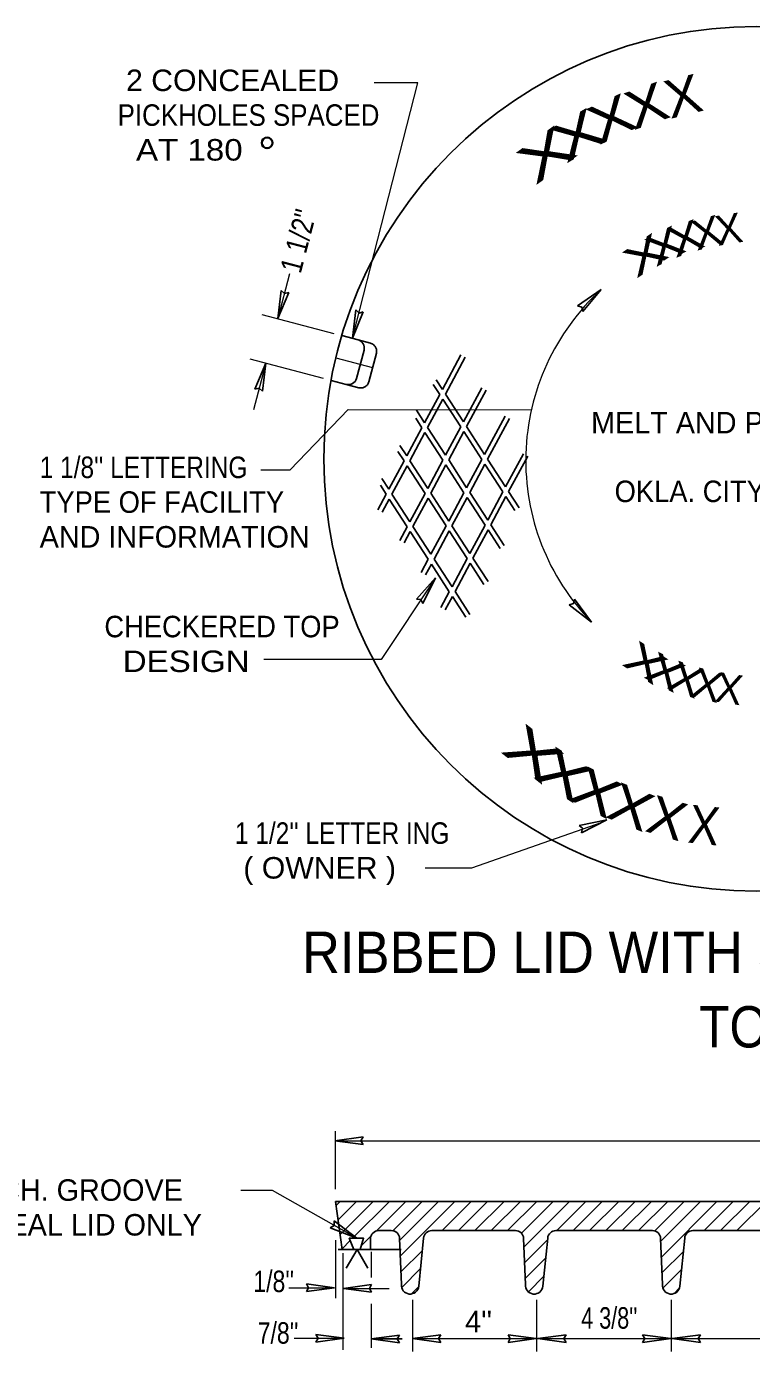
# Model space of a CAD drawing. Extents: x -3326 to 392, y -495 to 2248.
# Drawn here: x -1243 to -805, y 919 to 1719 of the extents above; entities that cross this region are included whole.
import ezdxf
from ezdxf.enums import TextEntityAlignment as Align

# ---------------------------------------------------------------- set-up
doc = ezdxf.new("R2010")
doc.units = 0
doc.header["$LTSCALE"] = 5.2
doc.linetypes.add('LONG_DASHED', pattern=[7.5, 6, -1.5])
doc.layers.add('1', color=7, linetype='Continuous', lineweight=25)
doc.layers.add('60', color=7, linetype='Continuous', lineweight=13)

msp = doc.modelspace()

# ---------------------------------------------------------------- linework, layer by layer
at = {"layer": '1', "lineweight": 13}
for p, q in [((-1084.432, 1569.863), (-1091.585, 1542.903)), ((-1101.25, 1545.468), (-1057.661, 1533.902)), ((-1108.382, 1518.59), (-1064.16, 1506.857)), ((-1098.717, 1516.026), (-1106.244, 1487.654)), ((-1056.436, 1519.193), (-1034.233, 1513.302)), ((-1056.566, 1016.693), (-1056.566, 1051.678)), ((-1056.956, 1046.009), (-536.641, 1046.009)), ((-1055.048, 998.081), (-1043.871, 1009.258)), ((-1053.865, 989.365), (-1033.971, 1009.258)), ((-1046.34, 986.99), (-1024.072, 1009.258)), ((-1032.043, 991.388), (-1014.173, 1009.258)), ((-1021.979, 991.552), (-1004.273, 1009.258)), ((-1017.88, 985.752), (-994.373, 1009.258)), ((-1017.501, 976.232), (-984.473, 1009.258)), ((-992.191, 991.642), (-974.574, 1009.258)), ((-982.292, 991.642), (-964.675, 1009.258)), ((-972.392, 991.642), (-954.775, 1009.258)), ((-962.493, 991.642), (-944.876, 1009.258)), ((-952.593, 991.642), (-934.976, 1009.258)), ((-944.298, 990.038), (-925.077, 1009.258)), ((-942.724, 981.712), (-915.178, 1009.258)), ((-922.894, 991.642), (-905.278, 1009.258)), ((-912.995, 991.642), (-895.378, 1009.258)), ((-903.096, 991.642), (-885.479, 1009.258)), ((-893.196, 991.642), (-875.579, 1009.258)), ((-883.297, 991.642), (-865.68, 1009.258)), ((-873.397, 991.642), (-855.78, 1009.258)), ((-863.745, 991.394), (-845.881, 1009.258)), ((-860.051, 985.189), (-835.982, 1009.258)), ((-859.672, 975.668), (-826.082, 1009.258)), ((-833.799, 991.642), (-816.183, 1009.258)), ((-823.899, 991.642), (-806.283, 1009.258)), ((-814, 991.642), (-796.383, 1009.258)), ((-1056.566, 985.809), (-1056.566, 950.824)), ((-1052.682, 980.648), (-1047.754, 985.576)), ((-942.345, 972.192), (-928.505, 986.031)), ((-1052.268, 977.992), (-1052.268, 919.552)), ((-1035.082, 978.773), (-1035.082, 963.333)), ((-1017.122, 966.711), (-1004.137, 979.696)), ((-859.293, 966.148), (-846.396, 979.045)), ((-941.966, 962.671), (-929.612, 975.025)), ((-1016.621, 957.313), (-1005.243, 968.689)), ((-940.055, 954.683), (-930.718, 964.019)), ((-858.687, 956.854), (-847.503, 968.039)), ((-1084.929, 957.078), (-1057.192, 957.078)), ((-1051.878, 956.688), (-1024.144, 956.688)), ((-1035.082, 947.306), (-1035.082, 920.724)), ((-1010.083, 949.847), (-1010.083, 918.575)), ((-935.086, 949.847), (-935.086, 918.575)), ((-853.838, 949.847), (-853.838, 918.575)), ((-1081.559, 926.588), (-1051.457, 926.588)), ((-1010.083, 926.393), (-580.961, 926.393))]:
    msp.add_line(p, q, dxfattribs=at)
at = {"layer": '1'}
for p, q in [((-1091.576, 1542.904), (-1089.471, 1559.965)), ((-1091.576, 1542.904), (-1084.947, 1558.765)), ((-896.157, 1560.398), (-910.303, 1550.633)), ((-896.157, 1560.398), (-907.145, 1547.179)), ((-1046.322, 1531.037), (-1044.376, 1548.117)), ((-1046.322, 1531.037), (-1039.842, 1546.958)), ((-1042.966, 1530.004), (-1052.828, 1532.62)), ((-1043.983, 1506.677), (-1039.416, 1523.888)), ((-1098.726, 1516.025), (-1105.354, 1500.164)), ((-1098.726, 1516.025), (-1100.831, 1498.964)), ((-992.041, 1500.12), (-980.88, 1520.948)), ((-990.178, 1497.245), (-978.236, 1519.532)), ((-992.041, 1500.12), (-995.802, 1505.926)), ((-1050.098, 1503.126), (-1059.328, 1505.575)), ((-993.659, 1497.101), (-997.55, 1503.107)), ((-979.313, 1480.471), (-968.265, 1501.088)), ((-977.451, 1477.596), (-965.621, 1499.671)), ((-1002.829, 1479.988), (-993.659, 1497.101)), ((-1000.967, 1477.114), (-991.798, 1494.226)), ((-980.931, 1477.452), (-991.798, 1494.226)), ((-979.313, 1480.471), (-990.178, 1497.245)), ((-1004.448, 1476.968), (-1008.127, 1482.648)), ((-1002.829, 1479.988), (-1007.758, 1487.595)), ((-966.585, 1460.823), (-954.169, 1483.993)), ((-964.723, 1457.949), (-951.525, 1482.576)), ((-1013.618, 1459.857), (-1004.448, 1476.968)), ((-1011.755, 1456.982), (-1002.585, 1474.093)), ((-991.719, 1457.319), (-1002.585, 1474.093)), ((-990.101, 1460.34), (-1000.967, 1477.114)), ((-990.101, 1460.34), (-980.931, 1477.452)), ((-988.238, 1457.465), (-979.069, 1474.576)), ((-968.203, 1457.803), (-979.069, 1474.576)), ((-966.585, 1460.823), (-977.451, 1477.596)), ((-1013.618, 1459.857), (-1017.754, 1466.243)), ((-1015.236, 1456.837), (-1018.93, 1462.54)), ((-977.373, 1440.692), (-968.203, 1457.803)), ((-953.857, 1441.175), (-964.723, 1457.949)), ((-953.857, 1441.175), (-943.106, 1461.238)), ((-951.994, 1438.301), (-940.462, 1459.821)), ((-1024.406, 1439.724), (-1015.236, 1456.837)), ((-1022.543, 1436.85), (-1013.373, 1453.962)), ((-1002.508, 1437.188), (-1013.373, 1453.962)), ((-1000.889, 1440.208), (-1011.755, 1456.982)), ((-1000.889, 1440.208), (-991.719, 1457.319)), ((-999.027, 1437.332), (-989.857, 1454.445)), ((-978.991, 1437.672), (-989.857, 1454.445)), ((-977.373, 1440.692), (-988.238, 1457.465)), ((-975.511, 1437.816), (-966.341, 1454.928)), ((-955.475, 1438.156), (-966.341, 1454.928)), ((-1026.024, 1436.705), (-1029.543, 1442.138)), ((-1024.406, 1439.724), (-1028.66, 1446.293)), ((-1031.029, 1427.366), (-1026.024, 1436.705)), ((-1028.385, 1425.949), (-1024.162, 1433.829)), ((-1013.296, 1417.056), (-1024.162, 1433.829)), ((-1011.678, 1420.076), (-1022.543, 1436.85)), ((-1011.678, 1420.076), (-1002.508, 1437.188)), ((-1009.815, 1417.201), (-1000.646, 1434.312)), ((-989.78, 1417.54), (-1000.646, 1434.312)), ((-988.161, 1420.56), (-999.027, 1437.332)), ((-988.161, 1420.56), (-978.991, 1437.672)), ((-986.298, 1417.684), (-977.128, 1434.797)), ((-966.263, 1418.023), (-977.128, 1434.797)), ((-964.645, 1421.043), (-975.511, 1437.816)), ((-964.645, 1421.043), (-955.475, 1438.156)), ((-962.783, 1418.168), (-953.613, 1435.281)), ((-948.162, 1426.866), (-953.613, 1435.281)), ((-945.643, 1428.497), (-951.994, 1438.301)), ((-975.433, 1400.912), (-986.298, 1417.684)), ((-975.433, 1400.912), (-966.263, 1418.023)), ((-954.68, 1405.661), (-962.783, 1418.168)), ((-1017.703, 1408.831), (-1013.296, 1417.056)), ((-1015.059, 1407.414), (-1011.433, 1414.181)), ((-1000.568, 1397.408), (-1011.433, 1414.181)), ((-998.949, 1400.428), (-1009.815, 1417.201)), ((-998.949, 1400.428), (-989.78, 1417.54)), ((-997.087, 1397.553), (-987.917, 1414.664)), ((-977.052, 1397.892), (-987.917, 1414.664)), ((-973.571, 1398.036), (-964.401, 1415.148)), ((-957.198, 1404.03), (-964.401, 1415.148)), ((-1004.806, 1389.499), (-1000.568, 1397.408)), ((-1002.162, 1388.082), (-998.705, 1394.533)), ((-987.84, 1377.76), (-998.705, 1394.533)), ((-986.222, 1380.78), (-997.087, 1397.553)), ((-986.222, 1380.78), (-977.052, 1397.892)), ((-984.359, 1377.905), (-975.189, 1395.017)), ((-966.936, 1382.275), (-975.189, 1395.017)), ((-964.418, 1383.906), (-973.571, 1398.036)), ((-996.284, 1386.235), (-1007.673, 1373.359)), ((-996.284, 1386.235), (-1003.778, 1370.765)), ((-992.902, 1368.314), (-987.84, 1377.76)), ((-975.437, 1364.131), (-984.359, 1377.905)), ((-990.258, 1366.898), (-985.978, 1374.884)), ((-977.955, 1362.5), (-985.978, 1374.884)), ((-901.924, 1359.418), (-915.486, 1369.981)), ((-901.924, 1359.418), (-912.135, 1373.247)), ((-892.582, 1240.005), (-909.424, 1236.563)), ((-892.582, 1240.005), (-907.872, 1232.148)), ((-1056.953, 1046.001), (-1039.923, 1048.341)), ((-1056.953, 1046.001), (-1039.923, 1043.661)), ((-1056.232, 1006.797), (-1053.77, 1009.258)), ((-807.495, 1009.019), (-807.495, 1009.665)), ((-1043.846, 987.022), (-1059.812, 993.39)), ((-1043.846, 987.022), (-1057.503, 997.46)), ((-1041.033, 982.398), (-1035.232, 988.199)), ((-1022.919, 991.642), (-1030.538, 991.642)), ((-1016.818, 959.105), (-1017.923, 986.842)), ((-1003.388, 987.141), (-1006.313, 958.049)), ((-947.924, 991.642), (-998.413, 991.642)), ((-941.823, 959.105), (-942.928, 986.842)), ((-928.393, 987.141), (-931.318, 958.049)), ((-865.113, 991.642), (-923.418, 991.642)), ((-859.012, 959.105), (-860.117, 986.842)), ((-845.582, 987.141), (-848.507, 958.049)), ((-751.25, 991.642), (-840.607, 991.642)), ((-1055.112, 980.289), (-1016.946, 980.289)), ((-1050.15, 968.847), (-1043.578, 980.289)), ((-1037.007, 968.847), (-1043.578, 980.289)), ((-1017.663, 980.289), (-1035.538, 980.289)), ((-1057.195, 957.087), (-1074.225, 959.427)), ((-1057.195, 957.087), (-1074.225, 954.747)), ((-1051.874, 956.679), (-1034.844, 959.019)), ((-1051.874, 956.679), (-1034.844, 954.339)), ((-1010.647, 953.387), (-1006.435, 957.599)), ((-851.951, 953.691), (-848.844, 956.798)), ((-1051.46, 926.597), (-1068.49, 928.937)), ((-1051.46, 926.597), (-1068.49, 924.257)), ((-1035.082, 926.198), (-1016.328, 926.198)), ((-1035.078, 926.189), (-1018.048, 928.529)), ((-1035.078, 926.189), (-1018.048, 923.849)), ((-1010.079, 926.384), (-993.049, 928.724)), ((-1010.079, 926.384), (-993.049, 924.044)), ((-935.283, 926.384), (-952.313, 928.724)), ((-935.283, 926.384), (-952.313, 924.044)), ((-934.301, 926.384), (-917.271, 928.724)), ((-934.301, 926.384), (-917.271, 924.044)), ((-854.036, 926.384), (-871.066, 928.724)), ((-854.036, 926.384), (-871.066, 924.044)), ((-853.053, 926.384), (-836.023, 928.724)), ((-853.053, 926.384), (-836.023, 924.044))]:
    msp.add_line(p, q, dxfattribs=at)
at = {"layer": '1', "linetype": 'LONG_DASHED'}
for p, q in [((-1035.499, 1528.023), (-1042.966, 1530.004)), ((-1036.517, 1504.694), (-1031.949, 1521.908)), ((-1042.633, 1501.144), (-1050.098, 1503.126))]:
    msp.add_line(p, q, dxfattribs=at)
at = {"layer": '1', "lineweight": 13}
for points in [[(-1046.332, 1531.036), (-1006.921, 1685.352), (-1033.322, 1685.352)], [(-1083.974, 1451.48), (-1048.95, 1487.873), (-938.261, 1487.767)], [(-996.275, 1386.233), (-1029.115, 1336.937), (-1099.87, 1336.937)], [(-895.667, 1238.348), (-974.455, 1210.646), (-1002.465, 1210.646)], [(-1043.847, 987.013), (-1094.773, 1015.905), (-1113.888, 1015.905)]]:
    msp.add_lwpolyline(points, dxfattribs=at)
at = {"layer": '1'}
for points in [[(-1089.471, 1559.965), (-1087.523, 1558.085), (-1084.947, 1558.765)], [(-1044.376, 1548.117), (-1042.412, 1546.255), (-1039.842, 1546.958)], [(-907.145, 1547.179), (-907.768, 1549.812), (-910.303, 1550.633)], [(-1100.831, 1498.964), (-1102.778, 1500.844), (-1105.354, 1500.164)], [(-1003.778, 1370.765), (-1005.015, 1373.172), (-1007.673, 1373.359)], [(-915.486, 1369.981), (-912.873, 1370.688), (-912.135, 1373.247)], [(-907.872, 1232.148), (-907.413, 1234.816), (-909.424, 1236.563)], [(-1039.923, 1048.341), (-1041.24, 1045.977), (-1039.923, 1043.661)], [(-1056.566, 1009.258), (-535.291, 1009.258), (-539.224, 980.289), (-546.367, 980.289), (-543.497, 986.99), (-552.206, 986.99), (-550.189, 980.289), (-556.318, 980.289), (-556.318, 986.642)], [(-1035.538, 986.642), (-1035.538, 980.289), (-1041.668, 980.289), (-1039.651, 986.99), (-1048.36, 986.99), (-1045.49, 980.289), (-1052.633, 980.289), (-1056.566, 1009.258)], [(-1059.812, 993.39), (-1057.5, 994.796), (-1057.503, 997.46)], [(-1035.538, 980.289), (-1041.668, 980.289), (-1045.49, 980.289), (-1052.633, 980.289)], [(-1033.403, 980.289), (-1039.533, 980.289), (-1043.355, 980.289), (-1050.498, 980.289)], [(-1074.225, 954.747), (-1072.908, 957.111), (-1074.225, 959.427)], [(-1034.844, 959.019), (-1036.162, 956.655), (-1034.844, 954.339)], [(-1068.49, 924.257), (-1067.173, 926.621), (-1068.49, 928.937)], [(-1018.048, 928.529), (-1019.366, 926.165), (-1018.048, 923.849)], [(-993.049, 928.724), (-994.367, 926.36), (-993.049, 924.044)], [(-952.313, 928.724), (-950.995, 926.36), (-952.313, 924.044)], [(-917.271, 928.724), (-918.588, 926.36), (-917.271, 924.044)], [(-871.066, 928.724), (-869.748, 926.36), (-871.066, 924.044)], [(-836.023, 928.724), (-837.34, 926.36), (-836.023, 924.044)]]:
    msp.add_lwpolyline(points, dxfattribs=at)
msp.add_circle((-802.36, 1458.132), 261.324, dxfattribs=at)
at = {"layer": '1', "lineweight": 35}
msp.add_circle((-1097.992, 1649.134), 3.222, dxfattribs=at)
at = {"layer": '1', "lineweight": 13}
msp.add_arc((-801.694, 1457.103), 139.966, 132.44114, 224.26477, dxfattribs=at)
at = {"layer": '1'}
for centre, radius, start, end in [((-1044.248, 1525.171), 5, 345.14341, 75.13702), ((-1048.816, 1507.959), 5, 255.13695, 345.143), ((-1030.538, 986.642), 5, 90, 180), ((-1022.919, 986.642), 5, 2.29061, 90), ((-998.413, 986.642), 5, 90, 174.26891), ((-947.924, 986.642), 5, 2.29061, 90), ((-923.418, 986.642), 5, 90, 174.26891), ((-865.112, 986.642), 5, 2.29061, 90), ((-840.607, 986.642), 5, 90, 174.26891), ((-1011.566, 958.578), 5.279, 174.26511, 354.25611), ((-936.571, 958.578), 5.279, 174.26511, 354.25611), ((-853.759, 958.578), 5.279, 174.26511, 354.25611)]:
    msp.add_arc(centre, radius, start, end, dxfattribs=at)
at = {"layer": '1', "linetype": 'LONG_DASHED'}
for centre, start, end in [((-1036.782, 1523.19), 345.14434, 75.13225), ((-1041.35, 1505.977), 255.14249, 345.13758)]:
    msp.add_arc(centre, 5, start, end, dxfattribs=at)
at = {"layer": '60'}
msp.add_line((-1101.853, 1451.48), (-1083.974, 1451.48), dxfattribs=at)

# ---------------------------------------------------------------- texts
at = {"layer": '1'}
for s, height, width, p in [(' 2 CONCEALED', 13, 1.05, (-1188.334, 1680.416)), ('PICKHOLES SPACED', 13, 0.9, (-1188.334, 1659.416)), ('  AT 180', 13, 1.15, (-1188.334, 1638.416)), ("1 1/8'' LETTERING", 13, 0.85, (-1235.443, 1446.498)), ('OKLA. CITY, OK. 1981', 13, 0.95, (-887.928, 1431.983)), ('TYPE OF FACILITY', 13, 0.95, (-1235.443, 1425.498)), ('CHECKERED TOP', 13, 0.95, (-1196.349, 1350.278)), ('  DESIGN', 13, 1.15, (-1196.349, 1329.278)), ("1 1/2'' LETTER ING", 13, 0.85, (-1117.425, 1225.428)), (' ( OWNER )', 13, 1.05, (-1117.425, 1204.428)), ('RIBBED LID WITH SELF-SEAL SEAT', 25, 0.95, (-1076.893, 1147.364)), ('TOP', 25, 0.9, (-836.864, 1102.327)), ("1/8''", 13, 0.8, (-1106.317, 954.468)), ("4 3/8''", 13, 0.75, (-908.123, 932.36)), ("7/8''", 13, 0.8, (-1103.663, 923.292))]:
    msp.add_text(s, height=height, dxfattribs=dict(at, width=width)).set_placement(p)
for height, rotation, width, p in [(23, 14.058, 1.05, (-843.796, 1666.227)), (23, 19.395, 1.2, (-864.86, 1660.806)), (23, 24.731, 1.3, (-885.187, 1653.309)), (23, 30.067, 1.45, (-904.549, 1643.852)), (23, 35.404, 1.6, (-922.729, 1632.583)), (18, 21.173, 1.25, (-841.873, 1583.048)), (18, 15.163, 1.1, (-829.844, 1586.156)), (18, 33.191, 1.55, (-864.569, 1573.684)), (18, 27.182, 1.35, (-853.49, 1578.864)), (18, 327.369, 1.5, (-874.034, 1327.39)), (18, 333.378, 1.35, (-861.307, 1321.283)), (18, 339.387, 1.2, (-847.956, 1316.352)), (18, 345.396, 1.1, (-834.124, 1312.687)), (23, 322.13, 1.65, (-944.228, 1270.854)), (23, 327.466, 1.5, (-924.875, 1257.629)), (23, 332.803, 1.35, (-904.143, 1246.306)), (23, 338.139, 1.25, (-882.259, 1237.058)), (23, 343.475, 1.1, (-859.462, 1230.025)), (23, 354.148, 0.9, (-834.944, 1225.314))]:
    msp.add_text('X', height=height, rotation=rotation, dxfattribs=dict(at, width=width)).set_placement(p, align=Align.CENTER)
at = {"layer": '1', "width": 0.85}
msp.add_text("1 1/2''", height=13, rotation=75.334, dxfattribs=at).set_placement((-1077.72, 1569.589))
at = {"layer": '1'}
for rotation, p in [(9.154, (-817.525, 1588.13)), (351.406, (-819.956, 1310.347))]:
    msp.add_text('X', height=18, rotation=rotation, dxfattribs=at).set_placement(p, align=Align.CENTER)
for s, p in [('MELT AND POURIT, INC.', (-902.147, 1473.525)), ('AND INFORMATION', (-1235.443, 1404.498)), ("   '' x 3/16'' MACH. GROOVE", (-1370.844, 1009.657)), ('FOR  SELF-SEAL LID ONLY', (-1361.528, 988.658)), ("4''", (-978.31, 930.216))]:
    msp.add_text(s, height=13, dxfattribs=at).set_placement(p)

doc.saveas('drawing.dxf')
